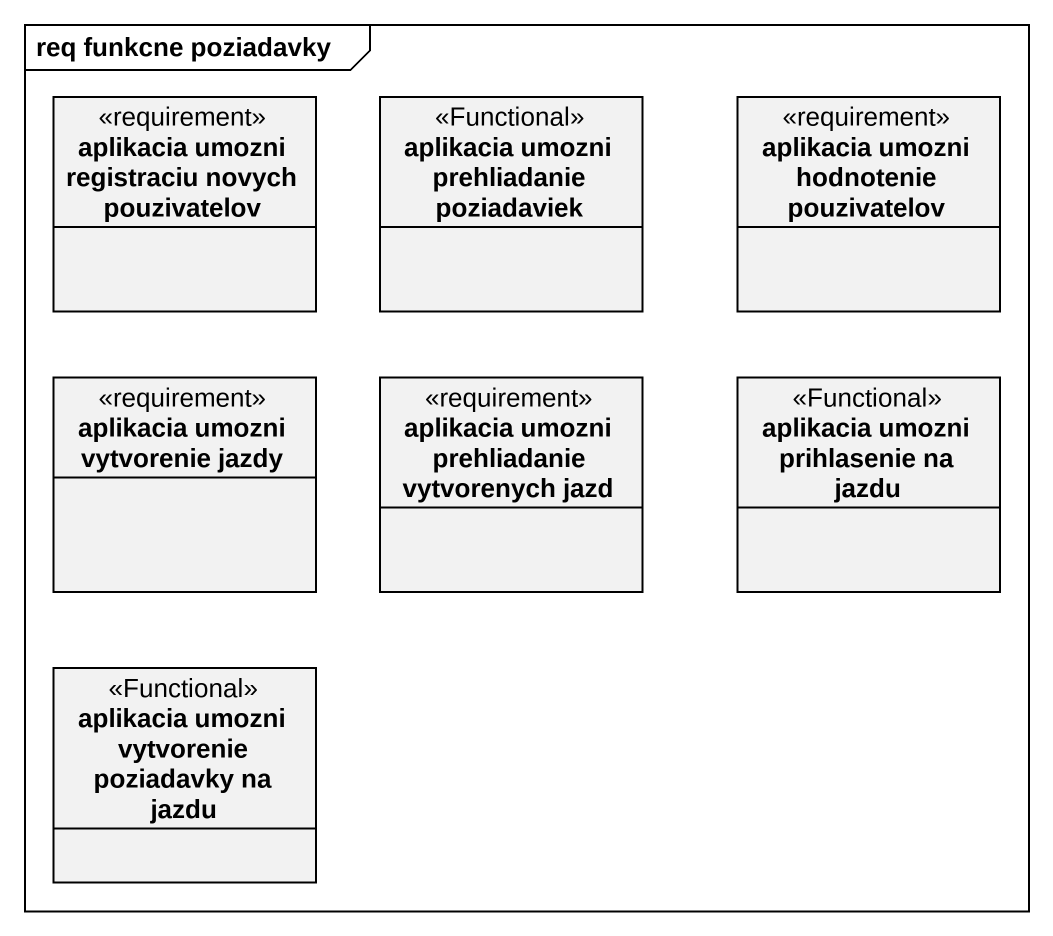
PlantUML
@startuml
mainframe req funkcne poziadavky
hide circle
hide empty members
class "aplikacia umozni registraciu novych pouzivatelov" as aplikacia_umozni <<requirement>>
class "aplikacia umozni prehliadanie poziadaviek" as aplikacia_umozni_2 <<Functional>>
class "aplikacia umozni hodnotenie pouzivatelov" as aplikacia_umozni_hodnotenie <<requirement>>
class "aplikacia umozni vytvorenie jazdy" as aplikacia_umozni_vytvorenie <<requirement>>
class "aplikacia umozni prehliadanie vytvorenych jazd" as aplikacia_umozni_3 <<requirement>>
class "aplikacia umozni prihlasenie na jazdu" as aplikacia_umozni_4 <<Functional>>
class "aplikacia umozni vytvorenie poziadavky na jazdu" as aplikacia_umozni_vytvorenie_2 <<Functional>>
@enduml
